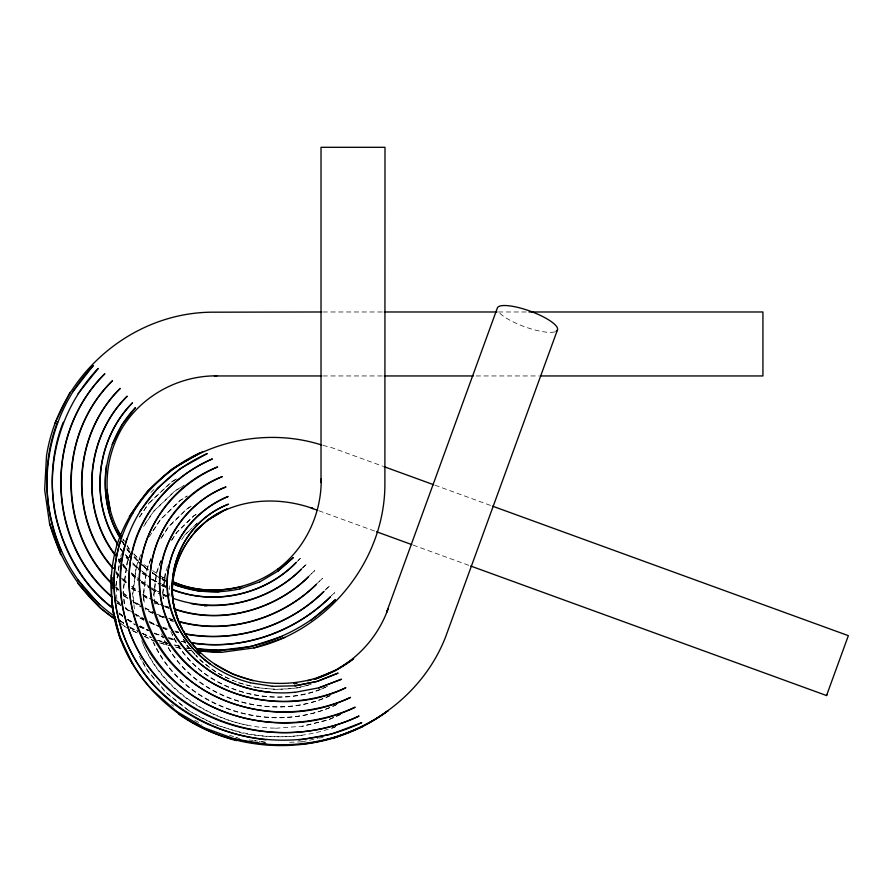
<?xml version="1.0" encoding="UTF-8"?>
<svg xmlns="http://www.w3.org/2000/svg" width="893" height="893" viewBox="0 0 893 893"><rect width="100%" height="100%" fill="white"/><g stroke="black" fill="none" stroke-linecap="round" stroke-linejoin="round"><path stroke-width="0.67" stroke-dasharray="4.46 3.35" d="M153.663 595.196L156.375 572.893L160.952 560.369M162.66 593.253L165.317 572.647M169.302 589.581L169.86 585.708M116.023 585.752L120.466 557.723M115.833 585.596L120.533 556.216M150.705 559.554L146.497 571.129L143.561 595.33L144.543 604.74M160.729 561.664L156.643 572.915L153.976 595.162L154.958 604.315M150.917 558.181L146.218 571.051L143.215 595.307L143.907 602.049M139.576 558.694L136.339 567.457L132.934 593.644L134.352 608.847M140.726 554.81L136.06 567.323L132.611 593.566L133.504 603.255M167.605 566.508L165.529 572.603L162.917 593.164L163.475 598.656M130.758 553.448L127.364 562.333L123.368 590.329L124.529 605.063M130.557 553.292L127.141 562.177L123.1 590.195L124.239 604.963M120.678 556.384L121.548 553.682M160.952 538.646L168.509 526.97L186.838 509.066L191.537 506.119M171.746 540.298L176.903 532.351L193.826 515.92L197.241 513.788M161.51 537.363L168.353 526.848L186.749 508.954L191.459 506.03M171.568 540.232L176.758 532.273L193.725 515.841L197.163 513.721M149.287 536.771L160.416 519.748L180.286 500.426L187.173 496.117M152.826 530.944L160.271 519.603L180.207 500.303L187.117 496.028M181.659 539.685L184.605 535.242L190.522 529.594M143.661 526.49L153.596 511.555L174.95 491.05L183.154 485.971M145.046 524.024L153.484 511.399L174.883 490.927L184.282 485.167M139.531 517.092L148.885 503.373M139.453 516.935L148.037 504.366M302.169 568.328L306.924 563.729L302.147 568.294M195.444 524.883L197.42 522.997M184.471 535.208L192.386 527.674M193.368 526.725L197.331 522.963M149.868 502.446L171.467 482.075L177.361 478.481L171.434 481.963L148.818 503.228M150.917 492.434L153.964 489.509M330.097 695.692C269.753 724.044 186.559 697.723 161.566 633.84M321.413 689.139L327.474 686.337M327.452 686.259C272.856 711.788 198.916 690.378 172.304 634.666M330.075 695.602C271.059 722.895 191.883 698.795 163.609 638.707L162.749 636.196M336.851 704.454C272.298 736.234 184.114 709.444 153.462 642.837L152.603 640.259M336.84 704.387C272.332 735.832 184.483 709.142 153.83 642.726M340.579 714.489L328.334 719.914L301.979 726.444M340.568 714.422L328.3 719.769L301.979 726.255L274.609 728.342M331.872 728.32L335.668 726.701M335.645 726.612C306.779 737.685 274.921 739.203 244.66 733.611M320.207 689.697C263.189 711.442 187.91 684.875 168.286 624.486M299.289 687.353L311.4 684.228L297.972 687.811L277.009 689.53L257.307 687.722M301.867 741.927L317.674 738.411M318.991 738.21L322.931 737.272M297.949 687.699C261.482 693.381 221.364 682.777 195.947 655.239M302.147 735.341C262.988 740.342 222.636 731.847 189.171 710.783M289.678 742.295L301.879 741.837M204.341 606.247L207.109 606.191M322.987 311.981L382.851 311.981M498.406 311.981L526.245 311.981M322.987 375.953L382.851 375.953M476.125 375.953L538.78 375.953M188.78 650.439L191.515 650.595M188.691 650.428L191.426 650.584M186.548 648.151L189.26 648.34M186.492 648.017L189.204 648.218M274.653 728.108C218.428 727.505 161.812 693.627 141.496 640.102M249.18 739.951L253.221 740.52M265.333 742.228L254.561 740.71L259.885 741.57M261.236 741.77L265.277 742.34M175.821 631.809L178.477 632.344M175.664 632.088L178.321 632.624M168.397 638.305L176.39 640.069M181.726 641.241L185.722 642.123M169.581 638.796L176.256 640.259M181.592 641.442L185.599 642.324M168.007 643.406L157.626 640.393M174.604 644.969L181.19 646.543L174.715 644.925M191.738 649.066L186.458 647.805L190.309 648.843M159.97 641.598L167.884 643.496M174.481 645.07L181.078 646.644M323.02 445.361L332.899 448.052L382.617 466.146M159.501 642.938L170.15 645.661L159.412 642.904M175.463 647.034L182.127 648.731L175.385 647.001M157.626 640.259L166.779 642.625M238.241 682.698L256.001 687.599M154.79 633.706L161.443 635.37M168.063 637.513L174.693 639.187M181.324 641.319L185.286 642.234M247.272 725.172C202.778 716.074 162.537 686.806 143.483 645.114M161.6 626.707L156.264 625.457L148.975 621.606M162.839 627.411L169.469 629.063M174.682 630.938L178.633 632.11M164.636 606.247L168.587 607.441M164.792 605.912L168.732 607.106M164.379 617.342L156.855 614.507M169.525 618.905L173.387 620.077M167.058 617.777L156.978 614.161M168.342 618.168L173.476 619.731M243.32 733.443L215.034 724.658L190.12 711.565M229.456 735.207L237.181 737.763M235.797 737.439L239.67 738.723M434.947 485.189L491.195 505.672M318.946 510.796L375.205 531.268M413.146 545.087L469.394 565.559M163.464 595.475L165.953 596.435M162.347 594.693L166.076 596.122M155.136 602.652L160.227 604.628M165.305 606.604L169.123 608.088M154.936 602.987L163.865 606.447M165.149 606.939L170.25 608.914M161.566 585.696L168.922 588.576M161.633 585.44L166.533 587.36M152.87 613.067L145.659 609.629M159.066 615.534L164.022 617.521M170.217 619.988L173.934 621.472M152.658 613.379L145.425 609.93M158.876 615.857L163.843 617.844M170.05 620.311L172.528 621.305M162.537 579.825L166.232 581.343M162.526 579.657L166.221 581.176M144.03 619.999L135.803 615.143M149.064 622.097L161.644 627.321M162.906 627.846L169.201 630.458M143.806 620.255L136.707 616.159M150.113 622.879L161.466 627.589M162.727 628.114L169.034 630.737M139.196 626.462L148.015 630.302M154.31 633.037L164.39 637.423M138.995 626.629L147.836 630.48M154.143 633.226L162.972 637.066M161.276 576.666L166.087 578.776L162.392 577.135M130.367 627.958L137.801 631.351M142.757 633.606L150.191 636.999M130.211 628.025L137.656 631.418M142.612 633.684L151.285 637.635M161.577 578.307L166.411 580.584M166.265 580.651L157.793 576.655L152.402 572.659M131.952 630.391L138.169 633.349L131.863 630.335M144.398 636.318L153.105 640.471M144.309 636.274L155.505 641.62M218.16 673.478L233.196 680.779M129.306 626.786L137.846 630.882M142.757 633.472L151.297 637.569M152.949 579.635L161.209 583.776M162.392 584.368L168.297 587.337M152.748 579.803L161.03 583.955M162.213 584.547L168.118 587.516M127.833 619.563L133.961 622.722M140.101 625.881L148.684 630.302M127.755 619.809L133.905 622.968M140.045 626.127L148.651 630.547M150.437 587.27L141.663 581.198M151.62 587.884L158.731 591.612M163.475 594.091L168.219 596.58M158.541 591.88L146.642 585.663L141.418 581.443M163.296 594.37L168.051 596.859M135.613 614.563L144.119 619.05M133.314 612.978L125.422 607.597M134.53 613.614L144.219 618.737M149.075 621.294L156.342 625.133M142.668 594.827L152.39 600.007M153.607 600.654L163.319 605.845M142.891 594.515L152.58 599.694M153.786 600.33L163.475 605.51M140.413 605.298L132.421 600.42M145.146 607.832L155.795 613.536M134.296 602.451L140.234 605.621M144.979 608.166L155.661 613.871M194.763 720.35L201.863 724.256M141.585 582.482L150.671 588.23M151.81 588.945L158.63 593.253M141.395 582.772L150.504 588.532M151.643 589.246L158.485 593.566M131.784 588.141L137.589 591.836M143.405 595.519L149.22 599.214M131.517 588.431L137.343 592.137M143.17 595.832L148.997 599.538M142.523 573.485L150.359 578.508M151.475 579.233L160.439 584.971M142.646 573.25L150.459 578.262M151.576 578.988L158.284 583.285M124.216 595.731L128.737 598.656M133.247 601.581L141.15 606.704M123.926 595.999L128.458 598.935M132.979 601.871L140.904 607.006M147.97 570.136L141.73 565.035M152.446 573.116L160.293 578.329M147.981 569.98L141.764 564.867M152.457 572.949L160.293 578.162M117.541 602.954L120.968 605.242M125.533 608.289L130.099 611.337M117.262 603.166L120.689 605.454M125.266 608.513L130.992 612.33M119.506 613.815L122.91 616.17M127.465 619.318L135.423 624.821M119.271 613.949L122.687 616.315M127.241 619.463L135.211 624.988M143.974 564.555L148.227 567.513M152.625 570.605L161.186 576.61M120.365 620.78L123.703 623.18M120.209 620.825L123.547 623.225M141.786 564.622L148.249 569.41M152.558 572.603L157.949 576.599M141.619 564.644L148.093 569.455M124.752 626.361L121.426 623.883L126.884 627.958M215.805 672.049L200.378 660.519L195.857 655.473M120.22 620.791L123.468 623.124M140.424 569.879L132.611 562.791M141.462 570.694L150.861 578.005M138.102 568.383L133.236 563.918M142.288 571.643L150.649 578.173M118.936 613.167L123.279 616.605M119.026 612.922L122.274 615.489M188.088 709.924L166.321 692.633L147.602 670.621L141.038 658.699M188.936 710.94L166.042 692.734L147.289 670.665L138.091 653.933M131.249 572.793L140.625 580.361M132.019 573.853L140.38 580.595M115.844 599.828L120.097 603.277M116.726 600.989L121.002 604.449M125.266 607.899L129.541 611.359M122.43 578.407L127.732 582.761M131.985 586.255L139.408 592.349M123.212 579.557L127.465 583.051M131.729 586.545L137.053 590.909M115.577 587.092L118.691 589.648M122.854 593.064L128.056 597.328M115.833 586.79L117.898 588.498M123.089 592.751L128.279 597.015M171.612 704.477L173.666 706.184M122.486 565.358L127.386 570.035M131.316 573.786L138.181 580.338M123.212 566.542L127.152 570.292M132.075 574.98L137.98 580.617M115.722 572.781L121.738 578.541M122.743 579.501L126.761 583.341M116.425 573.987L121.459 578.798M122.464 579.758L127.487 584.58M126.125 557.623L129.016 560.424M132.878 564.153L140.592 571.62M129.172 560.212L124.763 555.2M133.024 563.941L140.714 571.386M116.436 588.163L118.378 590.061M116.135 588.409L118.077 590.306M134.062 557.366L140.77 564.075M134.106 557.21L140.804 563.907M133.894 553.984L139.397 559.744M133.838 553.894L139.33 559.665M127.174 548.849L130.78 552.834M134.397 556.83L140.714 563.818M127.007 548.838L130.612 552.845M134.229 556.841L140.547 563.851M186.804 645.382L194.953 654.469M195.042 654.234L186.916 645.159L183.59 639.388M120.488 548.737L124.819 553.76M125.679 554.765L129.139 558.784M120.231 548.804L124.562 553.85M125.433 554.854L129.764 559.889M118.68 558.951L122.107 563.07M122.966 564.097L127.264 569.243M118.378 559.118L121.816 563.249M122.676 564.276L127.833 570.482M115.956 571.364L119.439 575.605M116.525 572.681L119.149 575.873M118.166 560.123L119.74 562.367M118.702 561.474L120.265 563.717M120.175 548.525L123.993 554.084M121.727 541.203L123.993 544.618M127.007 549.162L129.273 552.577M121.805 541.058L124.06 544.473M127.074 549.016L129.329 552.421M122.921 539.015L124.339 541.27L122.877 538.925M127.186 545.79L129.318 549.184M127.13 545.701L129.262 549.095M122.129 540.879L125.578 546.683M121.973 540.868L124.038 544.35M183.467 639.611L186.135 644.233M154.076 599.125L154.355 601.759M162.939 596.011L163.218 598.768M169.637 593.477L169.849 596.077M116.101 587.103L117.106 603.266M554.676 331.883A31.992 8.271 20 0 1 524.571 326.726A31.992 8.271 20 0 1 498.182 311.333M300.271 558.449L296.487 562.088L300.271 558.449M314.615 570.683L308.744 576.32L314.615 570.683M322.395 578.463L316.602 583.933L322.395 578.463M329.338 586.143L324.326 590.775L329.338 586.143M334.607 592.785L331.515 595.564L334.607 592.785"/><path stroke-width="1.34" d="M121.493 536.76C101.355 503.831 102.829 460.241 122.508 427.401C142.445 395.197 179.203 375.529 216.966 375.853L214.398 375.953L321.592 375.953M46.503 455.888L44.65 489.766L49.506 523.142L60.746 554.687M321.167 480.11L321.022 482.577L321.022 147.3L384.995 147.3L384.894 485.156C384.37 561.038 327.921 630.871 254.058 647.894M106.379 465.476C103.052 490.458 106.78 517.092 120.588 538.535M321.234 478.882C321.592 513.497 305.864 547.666 278.181 568.718M112.194 577.581L112.06 588.654M117.061 544.775C101.858 595.051 116.503 651.142 151.91 689.452M120.611 540.656C104.883 589.96 118.546 645.315 152.681 683.681C182.116 715.561 223.06 735.151 266.058 739.806M127.029 538.379C107.339 595.865 130.947 661.534 178.555 697.857C229.512 736.692 301.332 743.478 359.042 715.996C283.07 753.067 181.368 726.433 138.795 651.901C119.707 617.465 115.007 575.896 127.252 538.334C140.569 500.236 170.619 469.885 207.232 453.555L180.408 468.49L157.592 488.181L139.643 511.789M46.492 455.943C58.726 376.221 129.898 313.41 210.692 312.193L321.592 311.981M57.543 421.831C31.333 489.967 54.283 574.445 114.795 616.449M63.247 422.222C37.874 486.261 57.308 565.805 112.429 608.01M557.455 329.885L445.752 636.508C422.702 696.551 363.496 737.942 300.171 744.338M470.711 566.028L826.55 695.547L826.885 694.642M826.55 695.547L848.35 635.66L492.501 506.141M117.005 544.909C130.222 504.177 161.142 471.058 199.731 452.997L171.512 469.394L147.713 490.893L129.329 516.411M133.124 512.872C94.747 577.604 116.883 661.423 176.01 705.414C228.82 744.84 302.526 750.957 361.765 722.638L331.247 734.213L298.954 740.04M55.031 423.025L70.034 392.34M112.138 444.457L121.928 424.878L135.468 407.621C102.416 441.722 95.093 498.205 120.745 538.557M133.001 512.928C170.407 449.938 252.987 422.958 321.681 445.015M72.646 391.904L93.363 365.494C46.693 414.051 33.755 490.09 61.483 551.428M78.093 393.646L98.197 368.463C60.746 407.23 44.706 464.103 55.757 516.779C64.642 551.93 83.261 585.685 112.54 607.765M194.674 531.558L200.702 525.966L195.6 530.643M277.734 571.341L293.317 557.545L277.723 571.286L259.718 581.935M310.708 620.624L335.433 599.672C299.613 635.291 247.93 655.462 197.398 648.932M198.804 650.986C152.469 606.704 168.978 527.25 228.485 504.165C169.067 527.428 152.536 606.782 198.938 651.075C239.38 691.751 309.056 693.761 353.684 658.733L335.656 670.375L318.131 678.01C350.313 666.904 376.556 641.152 387.997 609.037L386.58 612.33L497.345 308.007A31.992 8.271 20 0 1 533.713 312.494A31.992 8.271 20 0 1 555.993 331.392M178.354 713.92C239.971 757.219 328.055 756.07 388.187 710.582C344.631 742.764 286.832 752.252 234.658 739.002M278.158 568.741C248.544 590.653 207.276 596.937 173.298 581.935M206.863 520.63L223.886 510.55L206.808 520.63M174.972 467.329L202.845 451.49M316.546 678.133L336.092 670.029M332.81 738.544L362.547 726.701M318.79 687.945L341.494 679.227L318.756 687.844L294.746 692.388M239.916 588.922L259.729 581.856M225.181 510.115C252.998 497.97 284.822 498.528 313.175 508.619L311.099 507.938L317.64 510.327M284.945 637.39L254.003 647.905L221.587 652.325L198.346 650.986M282.3 636.396L251.368 646.465L219.031 650.394L195.98 648.709M307.46 680.801L311.49 679.83M295.025 685.891L317.216 681.426L338.123 673.099L317.205 681.359L295.025 685.802L272.354 686.349M241.791 586.589C219.209 591.959 194.574 591.59 173.209 581.89M239.949 588.833C217.557 593.767 193.424 592.907 172.316 583.509M294.746 692.242C240.161 697.98 181.982 666.167 164.334 612.844C147.2 562.635 177.149 505.438 225.996 486.953C177.35 505.695 147.479 562.702 164.658 612.855C179.683 657.851 223.976 688.123 270.356 692.276M384.247 311.981L497.01 311.981M529.036 311.981L762.923 311.981L762.923 375.953L540.176 375.953M384.247 375.953L473.346 375.953M219.086 591.892L197.933 590.865L177.283 585.719L172.449 583.43M198.268 650.975L221.52 652.325M192.174 643.049C242.394 650.874 294.723 632.289 330.6 596.691C294.623 632.144 242.36 650.718 192.151 642.826M191.214 603.646C230.919 610.801 273.124 597.685 301.533 568.997C268.693 602.061 217.144 614.105 173.197 598.366M185.208 634.075C234.993 643.317 288.037 627.165 323.947 591.412C287.914 626.953 234.971 643.105 185.231 633.773M250.073 682.765L272.398 686.248M267.13 744.55L234.613 738.902L203.872 727.661M173.019 589.704C215.001 605.778 265.02 594.66 296.275 562.356C265.098 594.872 214.9 605.967 172.851 589.893M175.173 609.428C221.174 625.033 274.296 610.555 308.554 576.744C273.838 610.633 220.214 624.944 173.99 608.702M178.544 621.64C226.777 635.224 280.837 619.474 316.267 584.457C280.703 619.206 226.789 634.956 178.611 621.305M253.121 680.779L232.961 674.182L214.744 664.18M236.645 740.621C175.24 725.239 123.078 674.36 113.009 610.89M250.174 682.665C208.638 672.474 172.963 637.758 167.605 594.459C162.593 552.644 189.595 511.868 228.128 496.497C196.259 509.881 171.601 539.651 167.694 574.422C164.29 609.417 182.094 643.786 210.212 664.146M383.923 466.626L433.63 484.72M376.511 531.748L411.84 544.607M175.943 710.995L203.827 727.527M115.878 619.753L100.329 608.189L77.97 583.486M115.789 619.686C82.469 597.305 60.222 561.384 49.506 523.142M111.58 596.368C46.514 540.488 44.259 433.909 104.849 373.754C43.567 434.076 46.269 542.018 112.462 597.529M151.944 689.619L175.899 710.839M77.959 580.004L99.625 604.762M196.84 649.713L199.418 652.738M196.817 649.535L200.255 653.564M115.242 554.832C79.7 508.195 85.706 437.257 127.252 396.179C85.114 437.403 79.298 509.456 115.8 556.015M113.344 568.182C68.169 518.342 72.679 435.226 120.231 388.422C72.333 435.092 67.823 518.498 113.031 568.417M111.871 583.196C57.331 529.605 57.833 434.02 112.529 380.708C56.962 434.746 57.119 530.386 112.451 584.524M117.909 531.022L121.459 536.671M117.876 544.105C89.043 500.984 96.232 439.468 132.51 402.821C96.042 439.356 88.842 500.995 117.619 544.172M182.205 628.449C157.614 585.228 181.915 527.16 227.012 509.043C190.745 524.593 166.366 564.555 173.476 604.048M183.545 630.893L187.552 638.428M132.789 664.146L119.282 635.905L111.971 605.8L111.201 575.014M173.867 605.365L178.857 622.521M120.923 640.783L113.11 611.058L112.775 605.331M106.914 489.777L110.352 511.053M129.876 564.822C122.843 622.466 157.548 678.97 208.37 704.923C253.846 727.817 308.956 728.532 355.157 707.223C282.824 742.596 185.711 716.967 145.693 645.617C127.922 612.866 123.893 573.451 135.926 538.066C149.198 502.413 177.618 473.971 212.355 458.924C169.157 477.42 136.049 517.806 129.876 564.822M150.928 566.452C144.554 615.969 174.76 664.437 218.517 686.404C258.099 706.039 305.819 706.162 345.859 687.744C283.416 718.374 199.106 697.299 164.234 635.526C130.144 577.068 160.081 500.538 222.301 476.605C185.32 492.188 156.465 526.234 150.928 566.452M140.313 564.722C133.403 618.38 165.741 671.09 213.047 695.256C255.655 716.711 307.281 717.325 350.558 697.377C282.947 730.485 191.928 706.743 154.612 639.846C118.099 575.818 149.823 493.583 217.613 466.961C177.394 483.872 146.34 521.099 140.313 564.722M316.881 678.557L314.191 679.205L316.87 678.524M296.744 683.435L293.964 683.625L296.722 683.391"/></g></svg>
